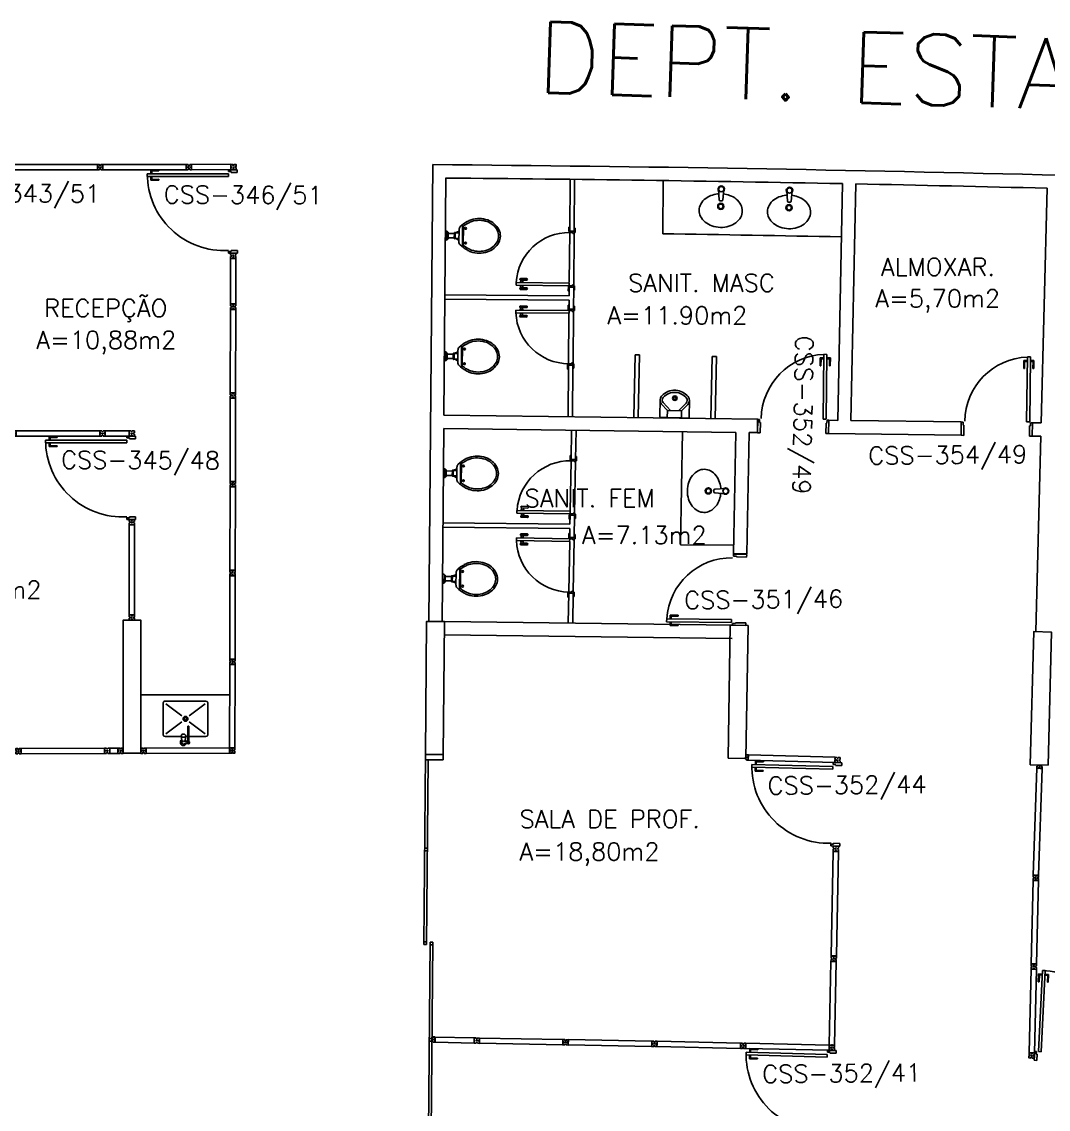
# Model space of a CAD drawing. Extents: x -152 to 150, y 325 to 437.
# Drawn here: x -0.78 to 10.79, y 396.86 to 409.12 of the extents above; entities that cross this region are included whole.
import ezdxf
from ezdxf.enums import TextEntityAlignment as Align

# ---------------------------------------------------------------- set-up
doc = ezdxf.new("R2010")
doc.units = 0
doc.header["$LTSCALE"] = 0.01
doc.header["$MEASUREMENT"] = 0
doc.layers.get('0').update_dxf_attribs({"linetype": 'CONTINUOUS'})
for name, color, linetype in [('ALV', 2, 'CONTINUOUS'), ('AREA', 2, 'CONTINUOUS'), ('DIV', 2, 'CONTINUOUS'), ('ESQ', 1, 'CONTINUOUS'), ('ESTR', 3, 'CONTINUOUS'), ('MACANETA', 2, 'CONTINUOUS'), ('MARCO', 2, 'CONTINUOUS'), ('MAÇANETA', 2, 'CONTINUOUS'), ('PEÇAS', 1, 'CONTINUOUS'), ('PORTA', 2, 'CONTINUOUS'), ('SOLEIRA', 1, 'CONTINUOUS'), ('TEXTO', 2, 'CONTINUOUS'), ('TEXTO-ENDEREÇO', 2, 'CONTINUOUS'), ('USO', 2, 'CONTINUOUS')]:
    doc.layers.add(name, color=color, linetype=linetype)
doc.styles.add('LEGENDA', font='romans.shx', dxfattribs={"height": 0.2})
doc.styles.add('UNB-100', font='simplex.shx', dxfattribs={"height": 3})
doc.styles.add('UNB-100-1', font='simplex.shx', dxfattribs={"height": 0.2})

# ---------------------------------------------------------------- blocks, each defined once
blk = doc.blocks.new('PILAR-SSC')
blk.add_lwpolyline([(0.003, -27.952), (0.203, -27.952), (0.203, -26.452), (0.003, -26.452)], close=True)
blk = doc.blocks.new('PDV2D-SSC')
for p, q in [((-0.148, 0.925), (-0.108, 0.925)), ((-0.148, 0.925), (-0.148, 0.835)), ((-0.138, 0.915), (-0.108, 0.915)), ((-0.138, 0.915), (-0.138, 0.835)), ((-0.106, 0.965), (-0.076, 0.965)), ((-0.106, 0.05), (-0.106, 0.965)), ((-0.076, 0.05), (-0.076, 0.965)), ((-0.034, 0.925), (-0.074, 0.925)), ((-0.044, 0.915), (-0.074, 0.915)), ((-0.044, 0.915), (-0.044, 0.835)), ((-0.034, 0.925), (-0.034, 0.835)), ((-0.138, 0.835), (-0.148, 0.835)), ((-0.044, 0.835), (-0.034, 0.835)), ((-0.95, 0.05), (-0.97, 0.05)), ((-0.97, 0.05), (-0.97, 0.035)), ((-0.97, 0.035), (-0.97, -0.035)), ((-0.95, 0.02), (-0.95, 0.05)), ((-0.95, 0.02), (-0.94, 0.02)), ((-0.94, -0.05), (-0.94, 0.02)), ((-0.076, 0.05), (-0.106, 0.05)), ((-0.051, 0.02), (-0.061, 0.02)), ((-0.061, -0.05), (-0.061, 0.02)), ((-0.051, 0.05), (-0.031, 0.05)), ((-0.051, 0.02), (-0.051, 0.05)), ((-0.031, 0.05), (-0.031, -0.05)), ((-0.97, -0.035), (-0.97, -0.05)), ((-0.97, -0.05), (-0.94, -0.05)), ((-0.031, -0.05), (-0.061, -0.05))]:
    blk.add_line(p, q)
at = {"color": 1}
blk.add_arc((-0.076, 0.1), 0.865, 90, 183.3214, dxfattribs=at)
blk = doc.blocks.new('ESQCE-SSC')
for p, q in [((0, 0), (0, -2.143)), ((0.2, 0), (0.2, -0.06)), ((0.2, -0.06), (0, -0.06)), ((0.03, -0.06), (0.03, -2.143)), ((0.03, -1.056), (0, -1.056)), ((0.03, -1.086), (0, -1.086)), ((0.03, -2.113), (0, -2.113)), ((0.03, -2.143), (0, -2.143)), ((0.07, -2.113), (0.07, -4.253)), ((0.07, -2.113), (0.1, -2.113)), ((0.07, -2.143), (0.1, -2.143)), ((0.1, -2.113), (0.1, -4.253)), ((0.1, -3.199), (0.07, -3.199)), ((0.1, -3.229), (0.07, -3.229)), ((0, -4.256), (0, -6.443)), ((0.1, -4.256), (0, -4.256)), ((0.07, -4.223), (0.1, -4.223)), ((0.07, -4.253), (0.1, -4.253)), ((0.1, -4.256), (0.1, -4.316)), ((0.1, -4.316), (0, -4.316)), ((0.03, -4.346), (0, -4.346)), ((0.03, -4.316), (0.03, -6.443)), ((0.03, -6.413), (0, -6.413)), ((0.03, -6.443), (0, -6.443)), ((0.1, -6.413), (0.07, -6.413)), ((0.07, -6.413), (0.07, -8.571)), ((0.1, -6.443), (0.07, -6.443)), ((0.1, -6.413), (0.1, -8.571)), ((0.1, -7.485), (0.07, -7.485)), ((0.1, -7.515), (0.07, -7.515)), ((0, -8.541), (0.03, -8.541)), ((0, -8.541), (0, -10.694)), ((0, -8.571), (0.03, -8.571)), ((0.03, -8.541), (0.03, -10.694)), ((0.1, -8.541), (0.07, -8.541)), ((0.07, -8.571), (0.1, -8.571)), ((0.03, -9.628), (0, -9.628)), ((0.03, -9.658), (0, -9.658)), ((0.03, -10.664), (0, -10.664)), ((0.102, -10.694), (0, -10.694)), ((0, -10.694), (0, -10.755)), ((0.03, -10.694), (0, -10.694)), ((0, -10.755), (0.102, -10.755)), ((0.1, -10.755), (0.07, -10.755)), ((0.07, -10.755), (0.07, -12.882)), ((0.1, -10.785), (0.07, -10.785)), ((0.1, -10.755), (0.1, -12.882)), ((0.102, -10.755), (0.102, -10.694)), ((0.1, -11.77), (0.07, -11.77)), ((0.03, -12.852), (0.03, -14.95)), ((0, -12.887), (0, -15.019)), ((0, -14.95), (0.2, -14.95)), ((0.2, -14.95), (0.2, -15.019))]:
    blk.add_line(p, q)
blk = doc.blocks.new('DIVMT-SSC')
for p, q in [((0, 0.005), (0, -0.005)), ((0, -0.005), (0, 0.005)), ((-0.03, -0.03), (-0.03, -0.97)), ((0.006, -0.03), (-0.006, -0.03)), ((-0.005, 0), (0.005, 0)), ((0.005, 0), (-0.005, 0)), ((0.006, -0.02), (0.006, -0.03)), ((0.03, -0.03), (0.03, -0.97)), ((0.03, -0.97), (-0.03, -0.97)), ((-0.006, -0.98), (-0.006, -0.97)), ((-0.006, -0.98), (0.006, -0.98)), ((0.005, -0.97), (-0.005, -0.97)), ((0.006, -0.98), (0.006, -0.97)), ((0.006, -1.001), (-0.006, -1.001)), ((0, -0.994), (0, -1.007)), ((0, -1.02), (0, -1.021))]:
    blk.add_line(p, q)
blk.add_lwpolyline([(0.006, -0.02), (-0.006, -0.02), (0.006, -0.02), (0.006, -0.03), (0.03, -0.03), (0.03, -0.008), (0.02, -0.008), (0.02, 0.008), (0.03, 0.008), (0.03, 0.03), (0.006, 0.03), (0.006, 0.02), (-0.006, 0.02), (-0.006, 0.03), (-0.03, 0.03), (-0.03, 0.008), (-0.02, 0.008), (-0.02, -0.008), (-0.03, -0.008), (-0.03, -0.03), (-0.006, -0.03), (-0.006, -0.02), (-0.006, -0.03)])
blk = doc.blocks.new('A$C73356FFD')
at = {"layer": 'DIV'}
for p, q in [((0.025, 0.03), (0.035, 0.03)), ((0.035, 0.03), (0.025, 0.03)), ((0.03, 0.025), (0.03, 0.035)), ((0.03, 0.035), (0.03, 0.025))]:
    blk.add_line(p, q, dxfattribs=at)
blk.add_lwpolyline([(0.009, 0.036), (0, 0.036), (0, 0.06), (0.022, 0.06), (0.022, 0.05), (0.038, 0.05), (0.038, 0.06), (0.06, 0.06), (0.06, 0.036), (0.05, 0.036), (0.05, 0.024), (0.06, 0.024), (0.06, 0), (0.038, 0), (0.038, 0.01), (0.022, 0.01), (0.022, 0), (0, 0), (0, 0.024), (0.009, 0.024)], close=True, dxfattribs=at)
blk = doc.blocks.new('A$C282A6B1B')
at = {"linetype": 'Continuous'}
blk.add_blockref('A$C73356FFD', (0, 0), dxfattribs=at)
blk = doc.blocks.new('MACANETA')
at = {"layer": 'MACANETA'}
for p, q in [((-0.077, 0.052), (-0.077, 0.12)), ((-0.059, 0.052), (-0.059, 0.12)), ((-0.059, 0.075), (-0.036, 0.075)), ((-0.059, 0.052), (-0.036, 0.052)), ((-0.036, 0.044), (-0.036, 0.084)), ((-0.036, 0.084), (-0.03, 0.084)), ((-0.036, 0.044), (-0.03, 0.044)), ((0.006, 0.084), (0, 0.084)), ((0.006, 0.044), (0, 0.044)), ((0.006, 0.044), (0.006, 0.084)), ((0.029, 0.075), (0.006, 0.075)), ((0.029, 0.052), (0.006, 0.052)), ((0.029, 0.052), (0.029, 0.12)), ((0.047, 0.052), (0.047, 0.12))]:
    blk.add_line(p, q, dxfattribs=at)
for centre, start, end in [((-0.068, 0.12), 90, 180), ((-0.068, 0.12), 0, 90), ((0.038, 0.12), 90, 180), ((0.038, 0.12), 0, 90), ((-0.068, 0.052), 180, 270), ((-0.068, 0.052), 270, 0), ((0.038, 0.052), 180, 270), ((0.038, 0.052), 270, 0)]:
    blk.add_arc(centre, 0.00874, start, end, dxfattribs=at)
blk = doc.blocks.new('DOOR60-SSC')
at = {"layer": 'PORTA'}
for p, q in [((0.015, -0.6), (0.015, 0)), ((0.015, 0), (0.045, 0)), ((0.045, -0.6), (0.045, 0)), ((0.045, -0.6), (0.015, -0.6))]:
    blk.add_line(p, q, dxfattribs=at)
at = {"layer": 'PORTA', "color": 1}
blk.add_arc((0.015, 0), 0.6, 272.866, 0, dxfattribs=at)
at = {"layer": 'PORTA'}
blk.add_blockref('MACANETA', (0.045, -0.6), dxfattribs=at)
blk = doc.blocks.new('VDC-P')
for p, q in [((-0.127, 0.192), (0.127, 0.192)), ((-0.109, 0.202), (0.109, 0.202)), ((-0.068, 0.152), (0.068, 0.152)), ((-0.05, 0.152), (-0.03, 0.11)), ((-0.03, 0.152), (-0.03, 0.11)), ((0.03, 0.152), (0.03, 0.11)), ((0.05, 0.152), (0.03, 0.11)), ((-0.05, 0.015), (-0.05, 0)), ((-0.05, 0), (0.05, 0)), ((0.045, 0.02), (-0.045, 0.02)), ((-0.04, 0.025), (-0.04, 0.02)), ((0.035, 0.03), (-0.035, 0.03)), ((0.03, 0.11), (-0.03, 0.11)), ((0.03, 0.1), (-0.03, 0.1)), ((-0.025, 0.1), (-0.025, 0.03)), ((0.025, 0.1), (0.025, 0.03)), ((0.04, 0.025), (0.04, 0.02)), ((0.05, 0.015), (0.05, 0))]:
    blk.add_line(p, q)
for points in [[(0.16, 0.244, 0.050424), (0.18, 0.288, 0.082137), (0.195, 0.381, 0.082137), (0.18, 0.474, 0.090148), (0.138, 0.549, 0.104406), (0.073, 0.601, 0.117345), (0, 0.619, 0.117345), (-0.073, 0.601, 0.104406), (-0.138, 0.549, 0.090148), (-0.18, 0.474, 0.082137), (-0.195, 0.381, 0.082137)], [(0.142, 0.254, 0.050424), (0.161, 0.295, 0.082137), (0.175, 0.381, 0.082137), (0.161, 0.468, 0.090148), (0.122, 0.536, 0.104406), (0.064, 0.583, 0.117345), (0, 0.599, 0.117345), (-0.064, 0.583, 0.104406), (-0.122, 0.536, 0.090148), (-0.161, 0.468, 0.082137), (-0.175, 0.381, 0.082137)], [(-0.195, 0.381, 0.082137), (-0.18, 0.288, 0.050424), (-0.16, 0.244, 0.104406)], [(-0.175, 0.381, 0.082137), (-0.161, 0.295, 0.050424), (-0.142, 0.254, 0.050424)]]:
    blk.add_lwpolyline(points, format="xyb")
for centre in [(-0.083, 0.226), (0.083, 0.226)]:
    blk.add_circle(centre, 0.0101)
for centre, radius, start, end in [((0.08, 0.36), 0.246, 205.6863, 219.7706), ((-0.08, 0.36), 0.246, 320.2294, 334.3137), ((0.08, 0.36), 0.266, 205.6863, 226.7558), ((-0.068, 0.202), 0.05, 226.7558, 270), ((0.068, 0.202), 0.05, 270, 313.2442), ((-0.08, 0.36), 0.266, 313.2442, 334.3137), ((-0.045, 0.015), 0.005, 90, 180), ((-0.035, 0.025), 0.005, 90, 180), ((-0.03, 0.105), 0.005, 90, 270), ((0.03, 0.105), 0.005, 270, 90), ((0.035, 0.025), 0.005, 0, 90), ((0.045, 0.015), 0.005, 360, 90)]:
    blk.add_arc(centre, radius, start, end)
blk = doc.blocks.new('DOOR-60-SSC')
at = {"layer": 'PORTA'}
for p, q in [((-0.045, -0.6), (-0.045, 0)), ((-0.015, 0), (-0.045, 0)), ((-0.015, -0.6), (-0.015, 0)), ((-0.045, -0.6), (-0.015, -0.6))]:
    blk.add_line(p, q, dxfattribs=at)
at = {"layer": 'PORTA', "color": 1}
blk.add_arc((-0.015, 0), 0.6, 180, 267.134, dxfattribs=at)
at = {"layer": 'PORTA'}
blk.add_blockref('MACANETA', (-0.015, -0.6), dxfattribs=at)
blk = doc.blocks.new('MTINI-SSC')
for p, q in [((-0.03, 0.008), (-0.03, 0.028)), ((-0.03, 0.028), (-0.008, 0.028)), ((-0.03, 0.008), (-0.02, 0.008)), ((-0.02, 0), (-0.02, 0.008)), ((-0.001, 0), (-0.02, 0)), ((-0.008, 0.019), (-0.008, 0.028)), ((0.008, 0.019), (-0.008, 0.019)), ((0.005, 0), (-0.005, 0)), ((0.02, 0), (-0.001, 0)), ((0, -0.005), (0, 0.005)), ((0.008, 0.019), (0.008, 0.028)), ((0.03, 0.028), (0.008, 0.028)), ((0.03, 0.008), (0.02, 0.008)), ((0.02, 0), (0.02, 0.008)), ((0.03, 0.008), (0.03, 0.028))]:
    blk.add_line(p, q)
blk = doc.blocks.new('MDIVMT-SSC')
for p, q in [((-0.03, 0.03), (-0.03, 0.006)), ((-0.008, 0.03), (-0.03, 0.03)), ((-0.0185, 0.006), (-0.03, 0.006)), ((-0.0185, -0.006), (-0.0185, 0.006)), ((-0.008, 0.03), (-0.008, 0.02)), ((-0.008, 0.02), (0.008, 0.02)), ((-0.0051, 0), (0.0051, 0)), ((-0.0051, 0), (0.0051, 0)), ((0, -0.0051), (0, 0.0051)), ((0, -0.0051), (0, 0.0051)), ((0.008, 0.03), (0.008, 0.02)), ((0.008, 0.03), (0.03, 0.03)), ((0.0205, 0.006), (0.03, 0.006)), ((0.0205, -0.006), (0.0205, 0.006)), ((0.0205, 0.006), (0.03, 0.006)), ((0.0205, -0.006), (0.0205, 0.006)), ((0.03, 0.03), (0.03, -0.03)), ((0.03, 0.03), (0.47, 0.03)), ((0.03, 0.006), (0.03, 0.03)), ((0.03, 0.009), (0.03, 0.027)), ((0.03, 0.005), (0.03, -0.005)), ((0.47, 0.03), (0.47, -0.03)), ((0.4795, 0.006), (0.47, 0.006)), ((0.47, 0.005), (0.47, -0.005)), ((0.4795, -0.006), (0.4795, 0.006)), ((0.4949, 0), (0.5051, 0)), ((0.5051, 0), (0.4949, 0)), ((0.5, -0.0051), (0.5, 0.0051)), ((-0.0185, -0.006), (-0.03, -0.006)), ((-0.03, -0.03), (-0.03, -0.006)), ((-0.008, -0.03), (-0.03, -0.03)), ((-0.008, -0.03), (-0.008, -0.02)), ((-0.008, -0.02), (0.008, -0.02)), ((0.008, -0.03), (0.008, -0.02)), ((0.008, -0.03), (0.03, -0.03)), ((0.0205, -0.006), (0.03, -0.006)), ((0.0205, -0.006), (0.03, -0.006)), ((0.03, -0.006), (0.03, -0.03)), ((0.03, -0.03), (0.03, -0.009)), ((0.03, -0.009), (0.03, -0.027)), ((0.03, -0.03), (0.47, -0.03)), ((0.4795, -0.006), (0.47, -0.006))]:
    blk.add_line(p, q)
blk = doc.blocks.new('CUBA-E-P')
for p, q in [((-0.021, 0.174), (-0.031, 0.051)), ((0.01, 0.183), (-0.011, 0.183)), ((0.02, 0.174), (0.029, 0.051))]:
    blk.add_line(p, q)
blk.add_lwpolyline([(0.022, 0.104, 0.059992), (0.096, 0.119, 0.087531), (0.172, 0.159, 0.105501), (0.226, 0.223, 0.123031), (0.243, 0.293, 0.123031), (0.226, 0.362, 0.105501), (0.172, 0.426, 0.087531), (0.096, 0.467, 0.07802), (0, 0.482, 0.07802), (-0.096, 0.467, 0.087531), (-0.172, 0.426, 0.105501), (-0.226, 0.362, 0.123031), (-0.243, 0.293, 0.123031), (-0.226, 0.223, 0.105501), (-0.172, 0.159, 0.087531), (-0.096, 0.119, 0.059024), (-0.024, 0.105, 0.07802)], format="xyb")
for centre, radius in [((0, 0.245), 0.0347), ((0, 0.245), 0.0265), ((-0.001, 0.051), 0.03)]:
    blk.add_circle(centre, radius)
for centre, radius, start, end in [((-0.011, 0.173), 0.01, 90, 175.6464), ((0.01, 0.173), 0.01, 4.3536, 90), ((-0.001, 0.051), 0.0361, 141.6086, 38.3914)]:
    blk.add_arc(centre, radius, start, end)
blk = doc.blocks.new('MTT-SSC')
for p, q in [((-0.006, 0.03), (-0.03, 0.03)), ((-0.03, 0.008), (-0.03, 0.03)), ((-0.03, 0.008), (-0.02, 0.008)), ((-0.02, -0.008), (-0.02, 0.008)), ((-0.006, 0.0205), (-0.006, 0.03)), ((0.006, 0.0205), (-0.006, 0.0205)), ((0.0051, 0), (-0.0051, 0)), ((-0.0051, 0), (0.0051, 0)), ((0, -0.0051), (0, 0.0051)), ((0, 0.0051), (0, -0.0051)), ((0.006, 0.0205), (0.006, 0.03)), ((0.006, 0.03), (0.03, 0.03)), ((0.02, -0.008), (0.02, 0.008)), ((0.03, 0.008), (0.02, 0.008)), ((0.03, 0.008), (0.03, 0.03)), ((-0.03, -0.008), (-0.02, -0.008)), ((-0.03, -0.008), (-0.03, -0.03)), ((-0.03, -0.03), (-0.006, -0.03)), ((-0.03, -0.03), (-0.009, -0.03)), ((-0.009, -0.03), (-0.027, -0.03)), ((-0.006, -0.0205), (-0.006, -0.03)), ((-0.006, -0.0205), (-0.006, -0.03)), ((0.006, -0.0205), (-0.006, -0.0205)), ((-0.006, -0.0205), (0.006, -0.0205)), ((0.006, -0.0205), (0.006, -0.03)), ((0.006, -0.0205), (0.006, -0.03)), ((0.03, -0.03), (0.006, -0.03)), ((0.03, -0.008), (0.02, -0.008)), ((0.03, -0.008), (0.03, -0.03))]:
    blk.add_line(p, q)
blk = doc.blocks.new('PD80-SSC')
at = {"color": 2}
for p, q in [((-0.777, 0.01), (-0.777, -0.03)), ((-0.777, 0.01), (-0.687, 0.01)), ((-0.687, 0), (-0.687, 0.01)), ((-0.075, 0), (0.075, 0)), ((-0.075, 0), (-0.075, -0.02)), ((0.075, -0.03), (0.075, 0)), ((-0.817, -0.065), (-0.817, -0.03)), ((-0.085, -0.03), (-0.817, -0.03)), ((-0.085, -0.065), (-0.817, -0.065)), ((-0.777, -0.105), (-0.777, -0.065)), ((-0.777, -0.105), (-0.687, -0.105)), ((-0.767, 0), (-0.767, -0.03)), ((-0.767, 0), (-0.687, 0)), ((-0.767, -0.095), (-0.767, -0.065)), ((-0.767, -0.095), (-0.687, -0.095)), ((-0.687, -0.095), (-0.687, -0.105)), ((-0.085, -0.03), (-0.085, -0.065)), ((-0.075, -0.02), (-0.04, -0.02)), ((-0.04, -0.03), (-0.04, -0.02)), ((-0.04, -0.03), (0.075, -0.03)), ((-0.075, -0.781), (-0.04, -0.781)), ((-0.075, -0.801), (-0.075, -0.781)), ((-0.075, -0.801), (0.075, -0.801)), ((-0.075, -0.802), (0.075, -0.802)), ((-0.04, -0.771), (0.075, -0.771)), ((-0.04, -0.771), (-0.04, -0.781)), ((0.075, -0.771), (0.075, -0.801))]:
    blk.add_line(p, q, dxfattribs=at)
at = {"color": 1}
blk.add_arc((-0.085, -0.03), 0.731, 182.6571, 270, dxfattribs=at)
blk = doc.blocks.new('PE80-SSC')
at = {"color": 2}
for p, q in [((0.075, 0), (-0.075, 0)), ((-0.075, -0.03), (-0.075, 0)), ((0.075, 0), (0.075, -0.02)), ((0.777, 0.01), (0.687, 0.01)), ((0.687, 0), (0.687, 0.01)), ((0.777, 0.01), (0.777, -0.03)), ((0.04, -0.03), (-0.075, -0.03)), ((0.075, -0.02), (0.04, -0.02)), ((0.04, -0.03), (0.04, -0.02)), ((0.085, -0.03), (0.817, -0.03)), ((0.085, -0.03), (0.085, -0.065)), ((0.085, -0.065), (0.817, -0.065)), ((0.767, 0), (0.687, 0)), ((0.767, -0.095), (0.687, -0.095)), ((0.687, -0.095), (0.687, -0.105)), ((0.777, -0.105), (0.687, -0.105)), ((0.767, 0), (0.767, -0.03)), ((0.767, -0.095), (0.767, -0.065)), ((0.777, -0.105), (0.777, -0.065)), ((0.817, -0.065), (0.817, -0.03)), ((0.04, -0.771), (-0.075, -0.771)), ((-0.075, -0.771), (-0.075, -0.801)), ((0.075, -0.801), (-0.075, -0.801)), ((0.075, -0.802), (-0.075, -0.802)), ((0.04, -0.771), (0.04, -0.781)), ((0.075, -0.781), (0.04, -0.781)), ((0.075, -0.801), (0.075, -0.781))]:
    blk.add_line(p, q, dxfattribs=at)
at = {"color": 1}
blk.add_arc((0.085, -0.03), 0.731, 270, 357.3429, dxfattribs=at)
blk = doc.blocks.new('INOXA1-P')
for p, q in [((0.22, 0.25), (0.14, 0.25)), ((0.5, 0.25), (0.22, 0.25)), ((0.12, 0.23), (0.12, 0.047)), ((0.15, 0.22), (0.287, 0.043)), ((0.353, 0.043), (0.49, 0.22)), ((0.52, 0.23), (0.52, -0.23)), ((0.043, 0.008), (0.043, -0.022)), ((0.062, 0.04), (0.071, 0.04)), ((0.131, 0.048), (0.076, 0.043)), ((0.131, -0.002), (0.076, 0.003)), ((0.22, -0.027), (0.054, -0.027)), ((0.22, -0.037), (0.054, -0.037)), ((0.063, -0.003), (0.063, -0.021)), ((0.12, -0.001), (0.12, -0.027)), ((0.12, -0.037), (0.12, -0.23)), ((0.15, -0.22), (0.287, -0.043)), ((0.231, -0.027), (0.22, -0.027)), ((0.231, -0.037), (0.22, -0.037)), ((0.353, -0.043), (0.49, -0.22)), ((0.22, -0.25), (0.14, -0.25)), ((0.5, -0.25), (0.22, -0.25))]:
    blk.add_line(p, q)
blk.add_lwpolyline([(0.076, 0.003), (0.072, 0.004), (0.069, 0.009), (0.067, 0.015), (0.066, 0.023), (0.067, 0.031), (0.069, 0.037), (0.072, 0.042), (0.076, 0.043)])
blk.add_lwpolyline([(0.131, 0.048), (0.137, 0.046), (0.143, 0.041), (0.147, 0.033), (0.148, 0.023), (0.147, 0.013), (0.143, 0.006), (0.137, 0), (0.131, -0.002), (0.125, 0), (0.119, 0.006), (0.115, 0.013), (0.114, 0.023), (0.115, 0.033), (0.119, 0.041), (0.125, 0.046)], close=True)
for radius in [0.0266, 0.0163]:
    blk.add_circle((0.32, 0), radius)
for centre, radius, start, end in [((0.14, 0.23), 0.02, 90, 180), ((0.5, 0.23), 0.02, 360, 90), ((0.054, 0.023), 0.0349, 36.1705, 252.2568), ((0.054, 0.023), 0.0189, 62.7367, 235.7375), ((0.073, -0.003), 0.01, 102.8285, 180), ((0.054, 0.023), 0.0349, 285.5373, 323.9987), ((0.054, -0.032), 0.0145, 20.161, 339.839), ((0.054, -0.032), 0.005, 90.0037, 269.9963), ((0.231, -0.032), 0.00738, 222.6559, 137.3441), ((0.231, -0.032), 0.005, 269.9935, 90.0065), ((0.14, -0.23), 0.02, 180, 270), ((0.5, -0.23), 0.02, 270, 360)]:
    blk.add_arc(centre, radius, start, end)
blk = doc.blocks.new('MICTR-P-SSC')
for p, q in [((0, 0.08), (0, 0.155)), ((0.01, 0.165), (0.205, 0.165)), ((0.168, 0.129), (0.08, 0.046)), ((0.151, 0.147), (0.083, 0.083)), ((0, 0.08), (0, -0.08)), ((0.081, 0.08), (0, 0.08)), ((0.08, -0.076), (0.08, 0.076)), ((0, -0.08), (0, -0.155)), ((0, -0.08), (0.081, -0.08)), ((0.168, -0.129), (0.08, -0.046)), ((0.151, -0.147), (0.083, -0.083)), ((0.01, -0.165), (0.205, -0.165))]:
    blk.add_line(p, q)
for radius in [0.025, 0.015]:
    blk.add_circle((0.22, 0), radius)
for centre, radius, start, end in [((0.01, 0.155), 0.01, 90, 180), ((0.197, 0.098), 0.0675, 49.5319, 133.3634), ((0.197, 0.098), 0.0425, 49.5319, 133.3634), ((0.114, 0), 0.171, 357.4005, 49.5319), ((0.114, 0), 0.196, 358.2793, 49.5319), ((0.09, 0.076), 0.01, 133.3634, 180), ((0.09, -0.076), 0.01, 180, 226.6366), ((0.114, 0), 0.171, 310.4681, 357.3509), ((0.114, 0), 0.196, 310.4681, 357.7012), ((0.01, -0.155), 0.01, 180, 270), ((0.197, -0.098), 0.0675, 226.6366, 310.4681), ((0.197, -0.098), 0.0425, 226.6366, 310.4681)]:
    blk.add_arc(centre, radius, start, end)
blk = doc.blocks.new('PDV2E-SSC')
at = {"layer": 'DIV'}
for p, q in [((0.034, 0.925), (0.034, 0.835)), ((0.034, 0.925), (0.074, 0.925)), ((0.044, 0.915), (0.044, 0.835)), ((0.044, 0.915), (0.074, 0.915)), ((0.076, 0.05), (0.076, 0.965)), ((0.106, 0.965), (0.076, 0.965)), ((0.106, 0.05), (0.106, 0.965)), ((0.148, 0.925), (0.108, 0.925)), ((0.138, 0.915), (0.108, 0.915)), ((0.138, 0.915), (0.138, 0.835)), ((0.148, 0.925), (0.148, 0.835)), ((0.044, 0.835), (0.034, 0.835)), ((0.138, 0.835), (0.148, 0.835)), ((0.031, 0.05), (0.031, -0.05)), ((0.051, 0.05), (0.031, 0.05)), ((0.051, 0.02), (0.051, 0.05)), ((0.051, 0.02), (0.061, 0.02)), ((0.061, -0.05), (0.061, 0.02)), ((0.076, 0.05), (0.106, 0.05)), ((0.95, 0.02), (0.94, 0.02)), ((0.94, -0.05), (0.94, 0.02)), ((0.95, 0.02), (0.95, 0.05)), ((0.95, 0.05), (0.97, 0.05)), ((0.97, 0.05), (0.97, 0.035)), ((0.97, 0.035), (0.97, -0.035)), ((0.031, -0.05), (0.061, -0.05)), ((0.97, -0.05), (0.94, -0.05)), ((0.97, -0.035), (0.97, -0.05))]:
    blk.add_line(p, q, dxfattribs=at)
at = {"layer": 'DIV', "color": 1}
blk.add_arc((0.076, 0.1), 0.865, 356.6786, 90, dxfattribs=at)

msp = doc.modelspace()

# ---------------------------------------------------------------- linework, layer by layer
at = {"layer": 'ALV'}
for p, q in [((3.81, 402.362), (3.854, 407.511)), ((3.979, 404.685), (4.002, 407.36)), ((8.417, 404.628), (8.47, 407.297)), ((8.567, 404.627), (8.62, 407.294)), ((10.712, 404.599), (10.779, 407.245)), ((3.979, 404.685), (7.516, 404.64)), ((7.516, 404.64), (7.514, 404.49)), ((8.317, 404.63), (8.315, 404.48)), ((8.317, 404.63), (8.417, 404.628)), ((8.567, 404.627), (9.81, 404.611)), ((3.96, 402.36), (3.978, 404.535)), ((3.978, 404.535), (7.268, 404.493)), ((7.244, 403.122), (7.268, 404.493)), ((7.395, 403.122), (7.418, 404.491)), ((7.418, 404.491), (7.514, 404.49)), ((9.81, 404.611), (9.807, 404.461)), ((10.612, 404.6), (10.608, 404.45)), ((10.612, 404.6), (10.712, 404.599)), ((8.315, 404.48), (9.807, 404.461)), ((10.608, 404.45), (10.708, 404.449)), ((10.651, 402.247), (10.708, 404.449)), ((7.395, 403.122), (7.244, 403.122)), ((3.985, 402.36), (7.231, 402.318)), ((3.983, 402.21), (7.229, 402.168))]:
    msp.add_line(p, q, dxfattribs=at)
for radius, start, end in [(407.019, 87.52674, 89.52276), (406.869, 88.87236, 89.50164), (406.869, 88.54716, 88.85124)]:
    msp.add_arc((0.463, 0.506), radius, start, end, dxfattribs=at)
at = {"layer": 'DIV'}
for p, q in [((1.098, 407.512), (1.076, 407.512)), ((1.076, 407.488), (1.076, 407.512)), ((1.085, 407.488), (1.076, 407.488)), ((1.085, 407.476), (1.076, 407.476)), ((1.076, 407.476), (1.076, 407.452)), ((1.098, 407.452), (1.076, 407.452)), ((1.085, 407.488), (1.085, 407.476)), ((1.098, 407.512), (1.098, 407.502)), ((1.114, 407.502), (1.098, 407.502)), ((1.114, 407.462), (1.098, 407.462)), ((1.098, 407.452), (1.098, 407.462)), ((1.111, 407.482), (1.101, 407.482)), ((1.101, 407.482), (1.111, 407.482)), ((1.106, 407.488), (1.106, 407.477)), ((1.106, 407.477), (1.106, 407.488)), ((1.114, 407.512), (1.114, 407.502)), ((1.114, 407.512), (1.136, 407.512)), ((1.114, 407.452), (1.114, 407.462)), ((1.114, 407.452), (1.136, 407.452)), ((1.126, 407.488), (1.126, 407.476)), ((1.126, 407.488), (1.136, 407.488)), ((1.126, 407.476), (1.126, 407.488)), ((1.126, 407.488), (1.136, 407.488)), ((1.126, 407.476), (1.136, 407.476)), ((1.126, 407.476), (1.136, 407.476)), ((1.136, 407.512), (1.577, 407.514)), ((1.136, 407.512), (1.136, 407.488)), ((1.136, 407.512), (1.136, 407.452)), ((1.136, 407.487), (1.136, 407.477)), ((1.136, 407.452), (1.136, 407.476)), ((1.136, 407.473), (1.136, 407.455)), ((1.136, 407.452), (1.136, 407.473)), ((1.136, 407.452), (1.577, 407.454)), ((1.577, 407.514), (1.577, 407.454)), ((1.577, 407.489), (1.577, 407.479)), ((1.578, 407.453), (1.638, 407.453)), ((5.397, 406.761), (5.402, 407.345)), ((5.447, 406.761), (5.452, 407.345)), ((5.397, 406.761), (5.447, 406.761)), ((1.574, 405.94), (1.575, 406.453)), ((1.575, 406.453), (1.635, 406.453)), ((1.6, 406.453), (1.61, 406.453)), ((1.634, 405.94), (1.635, 406.453)), ((5.391, 406.031), (5.392, 406.131)), ((5.392, 406.131), (5.442, 406.131)), ((5.44, 405.881), (5.442, 406.131)), ((5.391, 406.031), (3.991, 406.043)), ((5.391, 405.981), (3.991, 405.993)), ((5.39, 405.881), (5.391, 405.981)), ((1.574, 405.94), (1.598, 405.94)), ((1.574, 405.918), (1.574, 405.94)), ((1.574, 405.94), (1.634, 405.94)), ((1.574, 405.918), (1.584, 405.918)), ((1.574, 405.902), (1.584, 405.902)), ((1.574, 405.902), (1.574, 405.88)), ((1.598, 405.88), (1.574, 405.88)), ((1.584, 405.918), (1.584, 405.902)), ((1.598, 405.93), (1.598, 405.94)), ((1.598, 405.93), (1.598, 405.94)), ((1.598, 405.93), (1.61, 405.93)), ((1.61, 405.93), (1.598, 405.93)), ((1.598, 405.889), (1.61, 405.889)), ((1.598, 405.889), (1.598, 405.88)), ((1.599, 405.94), (1.609, 405.94)), ((1.599, 405.91), (1.609, 405.91)), ((1.609, 405.91), (1.599, 405.91)), ((1.604, 405.915), (1.604, 405.905)), ((1.604, 405.905), (1.604, 405.915)), ((1.61, 405.93), (1.61, 405.94)), ((1.634, 405.94), (1.61, 405.94)), ((1.61, 405.93), (1.61, 405.94)), ((1.61, 405.889), (1.61, 405.88)), ((1.61, 405.88), (1.634, 405.88)), ((1.613, 405.94), (1.631, 405.94)), ((1.634, 405.94), (1.613, 405.94)), ((1.634, 405.918), (1.624, 405.918)), ((1.624, 405.918), (1.624, 405.902)), ((1.634, 405.902), (1.624, 405.902)), ((1.634, 405.918), (1.634, 405.94)), ((1.634, 405.902), (1.634, 405.88)), ((5.39, 405.881), (5.44, 405.881)), ((6.118, 404.666), (6.134, 405.366)), ((6.134, 405.366), (6.184, 405.365)), ((6.168, 404.665), (6.184, 405.365)), ((6.986, 404.648), (7.001, 405.348)), ((7.051, 405.347), (7.001, 405.348)), ((5.379, 404.667), (5.384, 405.251)), ((5.384, 405.251), (5.434, 405.251)), ((5.429, 404.667), (5.434, 405.251)), ((7.036, 404.647), (7.051, 405.347)), ((0.123, 404.511), (0.101, 404.511)), ((0.101, 404.487), (0.101, 404.511)), ((0.123, 404.511), (0.123, 404.501)), ((0.139, 404.501), (0.123, 404.501)), ((0.139, 404.511), (0.139, 404.501)), ((0.139, 404.511), (0.161, 404.511)), ((0.161, 404.511), (0.161, 404.487)), ((0.161, 404.511), (0.161, 404.451)), ((0.161, 404.511), (0.432, 404.511)), ((0.432, 404.511), (0.431, 404.451)), ((0.431, 404.489), (0.431, 404.511)), ((0.455, 404.511), (0.431, 404.511)), ((0.455, 404.501), (0.455, 404.511)), ((0.455, 404.501), (0.467, 404.501)), ((0.467, 404.501), (0.467, 404.511)), ((0.467, 404.511), (0.491, 404.511)), ((0.491, 404.489), (0.491, 404.511)), ((5.412, 404.188), (5.418, 404.517)), ((5.462, 404.187), (5.468, 404.516)), ((0.111, 404.487), (0.101, 404.487)), ((0.111, 404.475), (0.101, 404.475)), ((0.101, 404.475), (0.101, 404.451)), ((0.123, 404.451), (0.101, 404.451)), ((0.111, 404.487), (0.111, 404.475)), ((0.139, 404.461), (0.123, 404.461)), ((0.123, 404.451), (0.123, 404.461)), ((0.136, 404.481), (0.126, 404.481)), ((0.126, 404.481), (0.136, 404.481)), ((0.131, 404.486), (0.131, 404.476)), ((0.131, 404.476), (0.131, 404.486)), ((0.139, 404.451), (0.139, 404.461)), ((0.139, 404.451), (0.161, 404.451)), ((0.152, 404.487), (0.152, 404.475)), ((0.152, 404.487), (0.161, 404.487)), ((0.152, 404.475), (0.152, 404.487)), ((0.152, 404.487), (0.161, 404.487)), ((0.152, 404.475), (0.161, 404.475)), ((0.152, 404.475), (0.161, 404.475)), ((0.161, 404.486), (0.161, 404.476)), ((0.161, 404.451), (0.161, 404.475)), ((0.161, 404.472), (0.161, 404.454)), ((0.161, 404.451), (0.161, 404.472)), ((0.161, 404.451), (0.431, 404.451)), ((0.431, 404.489), (0.441, 404.489)), ((0.441, 404.487), (0.431, 404.487)), ((0.431, 404.486), (0.431, 404.476)), ((0.441, 404.475), (0.431, 404.475)), ((0.431, 404.473), (0.441, 404.473)), ((0.431, 404.473), (0.431, 404.451)), ((0.431, 404.451), (0.455, 404.451)), ((0.431, 404.451), (0.491, 404.451)), ((0.441, 404.473), (0.441, 404.489)), ((0.441, 404.475), (0.441, 404.487)), ((0.455, 404.46), (0.467, 404.46)), ((0.455, 404.46), (0.455, 404.451)), ((0.467, 404.46), (0.455, 404.46)), ((0.455, 404.46), (0.455, 404.451)), ((0.456, 404.481), (0.467, 404.481)), ((0.467, 404.481), (0.456, 404.481)), ((0.456, 404.451), (0.466, 404.451)), ((0.461, 404.476), (0.461, 404.486)), ((0.461, 404.486), (0.461, 404.476)), ((0.467, 404.46), (0.467, 404.451)), ((0.467, 404.46), (0.467, 404.451)), ((0.491, 404.451), (0.467, 404.451)), ((0.47, 404.451), (0.488, 404.451)), ((0.491, 404.451), (0.47, 404.451)), ((0.481, 404.473), (0.481, 404.489)), ((0.491, 404.489), (0.481, 404.489)), ((0.491, 404.473), (0.481, 404.473)), ((0.491, 404.473), (0.491, 404.451)), ((5.412, 404.188), (5.462, 404.187)), ((0.432, 403.488), (0.432, 403.51)), ((0.456, 403.51), (0.432, 403.51)), ((0.456, 403.501), (0.456, 403.51)), ((0.468, 403.51), (0.492, 403.511)), ((0.468, 403.501), (0.468, 403.51)), ((0.492, 403.489), (0.492, 403.511)), ((5.4, 403.458), (5.402, 403.558)), ((5.402, 403.558), (5.452, 403.558)), ((5.447, 403.308), (5.452, 403.558)), ((0.432, 403.488), (0.442, 403.488)), ((0.432, 403.472), (0.442, 403.472)), ((0.432, 403.472), (0.432, 403.45)), ((0.432, 403.45), (0.492, 403.451)), ((0.432, 403.45), (0.456, 403.45)), ((0.432, 403.45), (0.433, 402.435)), ((0.442, 403.472), (0.442, 403.488)), ((0.456, 403.501), (0.468, 403.501)), ((0.456, 403.46), (0.468, 403.46)), ((0.456, 403.46), (0.456, 403.45)), ((0.468, 403.46), (0.456, 403.46)), ((0.456, 403.46), (0.456, 403.45)), ((0.457, 403.48), (0.467, 403.48)), ((0.467, 403.48), (0.457, 403.48)), ((0.457, 403.45), (0.467, 403.45)), ((0.462, 403.475), (0.462, 403.486)), ((0.462, 403.486), (0.462, 403.475)), ((0.468, 403.46), (0.468, 403.45)), ((0.468, 403.46), (0.468, 403.45)), ((0.492, 403.451), (0.468, 403.45)), ((0.471, 403.45), (0.489, 403.451)), ((0.492, 403.451), (0.471, 403.45)), ((0.482, 403.473), (0.482, 403.489)), ((0.492, 403.489), (0.482, 403.489)), ((0.492, 403.473), (0.482, 403.473)), ((0.492, 403.473), (0.492, 403.451)), ((0.492, 403.451), (0.493, 402.435)), ((5.4, 403.458), (3.969, 403.473)), ((5.399, 403.408), (3.969, 403.423)), ((5.397, 403.308), (5.399, 403.408)), ((5.397, 403.308), (5.447, 403.308)), ((5.381, 402.342), (5.387, 402.679)), ((5.387, 402.679), (5.437, 402.678)), ((5.431, 402.342), (5.437, 402.678)), ((0.433, 402.435), (0.493, 402.435)), ((0.457, 402.425), (0.457, 402.435)), ((0.469, 402.425), (0.457, 402.425)), ((0.458, 402.435), (0.468, 402.435)), ((0.463, 402.411), (0.463, 402.398)), ((0.469, 402.425), (0.469, 402.435)), ((0.457, 402.404), (0.47, 402.404)), ((0.463, 402.385), (0.463, 402.384)), ((0.193, 400.935), (0.215, 400.935)), ((0.215, 400.935), (0.215, 400.911)), ((0.215, 400.935), (0.215, 400.875)), ((0.215, 400.935), (0.303, 400.935)), ((0.303, 400.935), (0.303, 400.875)), ((0.177, 400.935), (0.155, 400.934)), ((0.155, 400.91), (0.155, 400.934)), ((0.165, 400.91), (0.155, 400.91)), ((0.165, 400.898), (0.155, 400.898)), ((0.155, 400.898), (0.155, 400.874)), ((0.177, 400.875), (0.155, 400.874)), ((0.165, 400.91), (0.165, 400.898)), ((0.177, 400.935), (0.177, 400.925)), ((0.193, 400.925), (0.177, 400.925)), ((0.193, 400.885), (0.177, 400.885)), ((0.177, 400.875), (0.177, 400.885)), ((0.19, 400.905), (0.18, 400.905)), ((0.18, 400.905), (0.19, 400.905)), ((0.185, 400.91), (0.185, 400.899)), ((0.185, 400.899), (0.185, 400.91)), ((0.193, 400.935), (0.193, 400.925)), ((0.193, 400.875), (0.193, 400.885)), ((0.193, 400.875), (0.215, 400.875)), ((0.206, 400.911), (0.206, 400.899)), ((0.206, 400.911), (0.215, 400.911)), ((0.206, 400.899), (0.206, 400.911)), ((0.206, 400.911), (0.215, 400.911)), ((0.206, 400.899), (0.215, 400.899)), ((0.206, 400.899), (0.215, 400.899)), ((0.215, 400.91), (0.215, 400.9)), ((0.215, 400.875), (0.215, 400.899)), ((0.215, 400.896), (0.215, 400.878)), ((0.215, 400.875), (0.215, 400.896)), ((0.215, 400.875), (0.306, 400.875)), ((7.376, 400.831), (7.386, 400.831)), ((7.38, 400.826), (7.381, 400.836)), ((7.38, 400.811), (7.381, 400.832)), ((7.381, 400.832), (7.381, 400.851)), ((7.381, 400.851), (7.389, 400.85)), ((7.389, 400.86), (7.409, 400.86)), ((7.389, 400.86), (7.389, 400.85)), ((7.399, 400.838), (7.409, 400.838)), ((7.399, 400.822), (7.399, 400.838)), ((7.399, 400.822), (7.408, 400.822)), ((7.401, 400.836), (7.411, 400.836)), ((7.401, 400.836), (7.401, 400.824)), ((7.401, 400.826), (7.401, 400.834)), ((7.401, 400.824), (7.41, 400.824)), ((7.403, 400.836), (7.408, 400.836)), ((7.403, 400.824), (7.407, 400.824)), ((7.408, 400.8), (7.408, 400.822)), ((7.409, 400.86), (7.409, 400.838)), ((7.41, 400.8), (7.411, 400.86)), ((7.41, 400.821), (7.41, 400.803)), ((8.387, 400.831), (7.411, 400.86)), ((7.411, 400.839), (7.411, 400.857)), ((8.385, 400.771), (8.387, 400.831)), ((8.386, 400.809), (8.387, 400.831)), ((8.411, 400.83), (8.387, 400.831)), ((8.411, 400.82), (8.411, 400.83)), ((8.423, 400.82), (8.411, 400.82)), ((8.423, 400.82), (8.423, 400.83)), ((8.423, 400.83), (8.447, 400.829)), ((8.446, 400.807), (8.447, 400.829)), ((7.38, 400.811), (7.388, 400.81)), ((7.388, 400.8), (7.388, 400.81)), ((7.388, 400.8), (7.408, 400.8)), ((8.385, 400.771), (7.41, 400.8)), ((8.386, 400.793), (8.385, 400.771)), ((8.385, 400.771), (8.409, 400.77)), ((8.386, 400.809), (8.396, 400.808)), ((8.396, 400.806), (8.386, 400.807)), ((8.396, 400.794), (8.386, 400.795)), ((8.386, 400.793), (8.396, 400.792)), ((8.396, 400.792), (8.396, 400.808)), ((8.396, 400.806), (8.396, 400.794)), ((8.409, 400.8), (8.424, 400.8)), ((8.41, 400.779), (8.409, 400.77)), ((8.41, 400.779), (8.409, 400.77)), ((8.422, 400.779), (8.41, 400.779)), ((8.41, 400.779), (8.422, 400.779)), ((8.416, 400.806), (8.416, 400.794)), ((8.422, 400.779), (8.421, 400.77)), ((8.422, 400.779), (8.421, 400.77)), ((8.445, 400.769), (8.421, 400.77)), ((8.436, 400.791), (8.436, 400.807)), ((8.446, 400.807), (8.436, 400.807)), ((8.446, 400.791), (8.436, 400.791)), ((8.446, 400.791), (8.445, 400.769)), ((10.621, 399.503), (10.661, 400.707)), ((10.662, 400.729), (10.661, 400.709)), ((10.661, 400.709), (10.683, 400.708)), ((10.661, 400.707), (10.721, 400.705)), ((10.662, 400.729), (10.672, 400.729)), ((10.682, 400.706), (10.664, 400.707)), ((10.672, 400.737), (10.672, 400.729)), ((10.672, 400.737), (10.693, 400.736)), ((10.681, 399.501), (10.721, 400.705)), ((10.684, 400.718), (10.683, 400.708)), ((10.684, 400.718), (10.7, 400.717)), ((10.685, 400.716), (10.685, 400.706)), ((10.697, 400.716), (10.685, 400.716)), ((10.685, 400.714), (10.685, 400.709)), ((10.687, 400.736), (10.697, 400.736)), ((10.687, 400.716), (10.695, 400.716)), ((10.692, 400.741), (10.692, 400.731)), ((10.693, 400.736), (10.712, 400.736)), ((10.697, 400.716), (10.697, 400.706)), ((10.697, 400.714), (10.697, 400.709)), ((10.7, 400.717), (10.699, 400.708)), ((10.721, 400.707), (10.699, 400.708)), ((10.7, 400.706), (10.718, 400.705)), ((10.712, 400.736), (10.712, 400.728)), ((10.722, 400.727), (10.712, 400.728)), ((10.722, 400.727), (10.721, 400.707)), ((8.342, 398.593), (8.366, 399.77)), ((8.366, 399.77), (8.426, 399.769)), ((8.387, 399.769), (8.369, 399.77)), ((8.402, 399.779), (8.39, 399.779)), ((8.39, 399.779), (8.39, 399.769)), ((8.39, 399.777), (8.39, 399.772)), ((8.392, 399.779), (8.4, 399.779)), ((8.401, 399.78), (8.401, 399.779)), ((8.402, 399.779), (8.402, 399.769)), ((8.402, 399.777), (8.402, 399.772)), ((8.402, 398.592), (8.426, 399.769)), ((8.405, 399.769), (8.423, 399.769)), ((10.657, 399.472), (10.645, 399.472)), ((10.651, 399.479), (10.651, 399.464)), ((8.377, 398.617), (8.376, 398.614)), ((8.342, 398.593), (8.402, 398.592)), ((8.363, 398.593), (8.345, 398.593)), ((8.366, 398.583), (8.366, 398.593)), ((8.378, 398.583), (8.366, 398.583)), ((8.378, 398.557), (8.366, 398.558)), ((8.372, 398.565), (8.371, 398.55)), ((8.372, 398.583), (8.372, 398.58)), ((8.378, 398.583), (8.378, 398.592)), ((8.381, 398.592), (8.399, 398.592)), ((8.402, 398.592), (8.381, 398.592)), ((10.633, 398.471), (10.621, 398.472)), ((10.627, 398.479), (10.627, 398.464))]:
    msp.add_line(p, q, dxfattribs=at)
msp.add_lwpolyline([(10.624, 397.476), (10.624, 397.464), (10.624, 397.476), (10.634, 397.476), (10.635, 397.5), (10.613, 397.501), (10.612, 397.491), (10.596, 397.491), (10.597, 397.501), (10.575, 397.502), (10.574, 397.478), (10.583, 397.478), (10.583, 397.466), (10.573, 397.466), (10.572, 397.442), (10.594, 397.441), (10.595, 397.451), (10.611, 397.451), (10.61, 397.441), (10.632, 397.44), (10.633, 397.464), (10.624, 397.464), (10.633, 397.464)], dxfattribs=at)
at = {"layer": 'MARCO'}
for p, q in [((5.388, 406.806), (5.387, 406.756)), ((5.387, 406.756), (5.397, 406.756)), ((5.398, 406.806), (5.388, 406.806)), ((5.397, 406.761), (5.397, 406.756)), ((5.397, 406.756), (5.397, 406.746)), ((5.397, 406.746), (5.432, 406.746)), ((5.432, 406.746), (5.432, 406.736)), ((5.432, 406.736), (5.447, 406.736)), ((5.447, 406.761), (5.447, 406.746)), ((5.447, 406.746), (5.457, 406.746)), ((5.447, 406.736), (5.447, 406.746)), ((5.458, 406.796), (5.448, 406.796)), ((5.457, 406.746), (5.458, 406.796)), ((5.381, 406.087), (5.382, 406.137)), ((5.391, 406.086), (5.381, 406.087)), ((5.382, 406.137), (5.392, 406.136)), ((5.392, 406.146), (5.427, 406.146)), ((5.392, 406.136), (5.392, 406.146)), ((5.392, 406.131), (5.392, 406.136)), ((5.427, 406.156), (5.442, 406.156)), ((5.427, 406.146), (5.427, 406.156)), ((5.442, 406.156), (5.442, 406.146)), ((5.442, 406.131), (5.442, 406.146)), ((5.442, 406.146), (5.452, 406.146)), ((5.452, 406.096), (5.442, 406.096)), ((5.452, 406.146), (5.452, 406.096)), ((5.38, 405.927), (5.38, 405.877)), ((5.39, 405.926), (5.38, 405.927)), ((5.38, 405.877), (5.39, 405.876)), ((5.39, 405.881), (5.39, 405.876)), ((5.39, 405.876), (5.39, 405.866)), ((5.39, 405.866), (5.425, 405.866)), ((5.425, 405.866), (5.425, 405.856)), ((5.425, 405.856), (5.44, 405.856)), ((5.45, 405.916), (5.44, 405.916)), ((5.44, 405.881), (5.44, 405.866)), ((5.44, 405.866), (5.45, 405.866)), ((5.44, 405.856), (5.44, 405.866)), ((5.45, 405.866), (5.45, 405.916)), ((5.374, 405.257), (5.384, 405.256)), ((5.374, 405.207), (5.374, 405.257)), ((5.384, 405.266), (5.419, 405.266)), ((5.384, 405.256), (5.384, 405.266)), ((5.384, 405.251), (5.384, 405.256)), ((5.419, 405.266), (5.42, 405.276)), ((5.42, 405.276), (5.435, 405.276)), ((5.435, 405.276), (5.434, 405.266)), ((5.434, 405.251), (5.434, 405.266)), ((5.434, 405.266), (5.444, 405.266)), ((5.444, 405.266), (5.444, 405.216)), ((5.384, 405.206), (5.374, 405.207)), ((5.444, 405.216), (5.434, 405.216)), ((5.403, 404.233), (5.402, 404.183)), ((5.402, 404.183), (5.412, 404.183)), ((5.413, 404.233), (5.403, 404.233)), ((5.412, 404.188), (5.412, 404.183)), ((5.412, 404.183), (5.412, 404.173)), ((5.412, 404.173), (5.447, 404.173)), ((5.447, 404.173), (5.447, 404.163)), ((5.447, 404.163), (5.462, 404.162)), ((5.462, 404.187), (5.462, 404.172)), ((5.462, 404.172), (5.472, 404.172)), ((5.462, 404.162), (5.462, 404.172)), ((5.473, 404.222), (5.463, 404.222)), ((5.472, 404.172), (5.473, 404.222)), ((5.391, 403.514), (5.392, 403.564)), ((5.401, 403.513), (5.391, 403.514)), ((5.392, 403.564), (5.402, 403.563)), ((5.402, 403.573), (5.437, 403.573)), ((5.402, 403.563), (5.402, 403.573)), ((5.402, 403.558), (5.402, 403.563)), ((5.437, 403.583), (5.452, 403.583)), ((5.437, 403.573), (5.437, 403.583)), ((5.461, 403.522), (5.451, 403.523)), ((5.452, 403.583), (5.452, 403.573)), ((5.452, 403.558), (5.452, 403.573)), ((5.452, 403.573), (5.462, 403.572)), ((5.462, 403.572), (5.461, 403.522)), ((5.388, 403.354), (5.387, 403.304)), ((5.387, 403.304), (5.397, 403.303)), ((5.398, 403.353), (5.388, 403.354)), ((5.397, 403.308), (5.397, 403.303)), ((5.397, 403.303), (5.397, 403.293)), ((5.397, 403.293), (5.432, 403.293)), ((5.432, 403.293), (5.432, 403.283)), ((5.432, 403.283), (5.447, 403.283)), ((5.447, 403.308), (5.447, 403.293)), ((5.447, 403.293), (5.457, 403.292)), ((5.447, 403.283), (5.447, 403.293)), ((5.458, 403.342), (5.448, 403.343)), ((5.457, 403.292), (5.458, 403.342)), ((5.376, 402.634), (5.377, 402.684)), ((5.377, 402.684), (5.387, 402.684)), ((5.387, 402.694), (5.422, 402.693)), ((5.387, 402.684), (5.387, 402.694)), ((5.387, 402.679), (5.387, 402.684)), ((5.422, 402.703), (5.437, 402.703)), ((5.422, 402.693), (5.422, 402.703)), ((5.437, 402.703), (5.437, 402.693)), ((5.437, 402.678), (5.437, 402.693)), ((5.437, 402.693), (5.447, 402.693)), ((5.447, 402.693), (5.446, 402.643)), ((5.386, 402.634), (5.376, 402.634)), ((5.446, 402.643), (5.436, 402.643))]:
    msp.add_line(p, q, dxfattribs=at)
at = {"layer": 'PEÇAS'}
for p, q in [((6.447, 406.731), (6.452, 407.331)), ((6.646, 403.227), (6.668, 404.503)), ((7.246, 403.222), (6.646, 403.227)), ((0.563, 401.535), (1.565, 401.535))]:
    msp.add_line(p, q, dxfattribs=at)
msp.add_arc((0.463, 0.506), 406.269, 88.87238, 89.1561, dxfattribs=at)
at = {"layer": 'SOLEIRA'}
for p, q in [((5.392, 406.181), (5.397, 406.756)), ((5.442, 406.156), (5.447, 406.736)), ((5.44, 405.856), (5.435, 405.276)), ((5.389, 405.831), (5.384, 405.256)), ((5.402, 403.603), (5.412, 404.173)), ((5.452, 403.583), (5.462, 404.162)), ((5.447, 403.283), (5.437, 402.703)), ((5.397, 403.263), (5.387, 402.694))]:
    msp.add_line(p, q, dxfattribs=at)

# ---------------------------------------------------------------- block references
at = {"layer": 'DIV'}
for name, p, rotation in [('DIVMT-SSC', (-0.896, 407.482), 90.0385252814279), ('DIVMT-SSC', (0.105, 407.483), 89.95693188901878), ('PDV2D-SSC', (1.601, 407.483), 90.01562981807677), ('A$C282A6B1B', (1.577, 407.453), 359.9569318889976), ('A$C282A6B1B', (1.575, 406.513), 269.8148472013037), ('DIVMT-SSC', (1.602, 404.909), 179.8795019902253), ('DIVMT-SSC', (1.6, 403.909), 179.8795019902253), ('DIVMT-SSC', (-0.87, 404.481), 90.0385252814279), ('PDV2D-SSC', (0.455, 404.481), 90.01562981807677), ('DIVMT-SSC', (1.598, 402.908), 179.8795019902253), ('DIVMT-SSC', (1.595, 401.907), 179.8795019902253), ('A$C282A6B1B', (0.433, 402.435), 269.9569318890188), ('DIVMT-SSC', (1.593, 400.907), 179.8795019902253), ('A$C282A6B1B', (0.363, 400.875), 90.48780487804855), ('DIVMT-SSC', (0.593, 400.905), 90.0385252814279), ('DIVMT-SSC', (-0.815, 400.9), 90.24480270520978), ('PDV2D-SSC', (8.416, 400.8), 88.52367286729267), ('MTT-SSC', (8.397, 399.8), 87.95307197123475), ('DIVMT-SSC', (10.651, 399.472), 358.6515279178345), ('DIVMT-SSC', (8.372, 398.558), 358.8617999999991), ('DIVMT-SSC', (10.627, 398.471), 358.6515279178345), ('PDV2E-SSC', (10.604, 397.467), 357.3337998288855), ('MDIVMT-SSC', (4.35, 397.637), 178.6722208023032), ('MTINI-SSC', (3.85, 397.649), 269.2326890296378), ('DIVMT-SSC', (5.35, 397.618), 268.8997405451772), ('DIVMT-SSC', (6.351, 397.6), 268.8826446666396), ('DIVMT-SSC', (7.351, 397.578), 268.74787176116), ('DIVMT-SSC', (8.352, 397.557), 268.6352099600466), ('PDV2D-SSC', (8.352, 397.557), 88.52367286729267)]:
    msp.add_blockref(name, p, dxfattribs=dict(at, rotation=rotation))
at = {"layer": 'DIV', "xscale": -0.00270145740961425, "yscale": 7.477697755575718e-05, "zscale": 0.002701457409616026}
msp.add_blockref('DIVMT-SSC', (5.35, 397.619), dxfattribs=at)
at = {"layer": 'ESQ'}
for name, p, rotation in [('PD80-SSC', (8.316, 404.555), 269.3303595740065), ('PD80-SSC', (10.61, 404.525), 269.3130214824947), ('PE80-SSC', (7.306, 402.317), 179.2375208839532), ('ESQCE-SSC', (3.772, 400.862), 359.509614308869)]:
    msp.add_blockref(name, p, dxfattribs=dict(at, rotation=rotation))
at = {"layer": 'ESTR'}
msp.add_blockref('PILAR-SSC', (0.361, 428.828), dxfattribs=at)
for p, rotation in [((4.007, 428.813), 359.5121951219506), ((7.654, 428.767), 359.0243902439026), ((11.299, 428.69), 358.536585365854)]:
    msp.add_blockref('PILAR-SSC', p, dxfattribs=dict(at, rotation=rotation))
at = {"layer": 'MAÇANETA'}
for name, p, rotation in [('DOOR-60-SSC', (5.392, 406.131), 269.5122000025579), ('DOOR60-SSC', (5.39, 405.881), 269.5122000077023), ('DOOR-60-SSC', (5.402, 403.558), 269.0244000025458), ('DOOR60-SSC', (5.397, 403.308), 269.0244000076908)]:
    msp.add_blockref(name, p, dxfattribs=dict(at, rotation=rotation))
at = {"layer": 'PEÇAS'}
for name, p, rotation in [('CUBA-E-P', (7.105, 407.285), 178.8723615897012), ('CUBA-E-P', (7.874, 407.27), 178.8723615897012), ('VDC-P', (3.997, 406.711), 269.5122000000003), ('VDC-P', (3.985, 405.351), 269.5122000000003), ('MICTR-P-SSC', (6.577, 404.658), 88.73170731707549), ('VDC-P', (3.974, 404.033), 269.5122000000003), ('CUBA-E-P', (7.205, 403.831), 89.51220000000114), ('VDC-P', (3.964, 402.844), 269.5122000000003), ('INOXA1-P', (1.067, 400.944), 90)]:
    msp.add_blockref(name, p, dxfattribs=dict(at, rotation=rotation))

# ---------------------------------------------------------------- texts
at = {"layer": 'AREA', "style": 'UNB-100'}
for s, p in [('A=5,70m2', (8.842, 405.903)), ('A=11.90m2', (5.822, 405.711)), ('A=10,88m2', (-0.614, 405.435)), ('A=7.13m2', (5.535, 403.235)), ('A=11,45m2', (-2.133, 402.619)), ('A=18,80m2', (4.832, 399.668))]:
    msp.add_text(s, height=0.2, dxfattribs=at).set_placement(p)
at = {"layer": 'TEXTO', "style": 'UNB-100'}
for s, p in [('ALMOXAR.', (8.905, 406.257)), ('SANIT. MASC', (6.055, 406.077)), ('RECEPÇÃO', (-0.526, 405.794)), ('SANIT. FEM', (4.89, 403.651)), ('SALA DE PROF.', (4.832, 400.035))]:
    msp.add_text(s, height=0.2, dxfattribs=at).set_placement(p)
at = {"layer": 'TEXTO-ENDEREÇO', "style": 'UNB-100-1'}
for s, rotation, p in [('CSS-343/51', 359.768, (-0.79, 407.087)), ('CSS-346/51', 359.768, (1.717, 407.07)), ('CSS-352/49', 268.88, (7.926, 404.69)), ('CSS-354/49', 0.547, (9.659, 404.139)), ('CSS-345/48', 359.768, (0.56, 404.08)), ('CSS-351/46', 0.547, (7.584, 402.51)), ('CSS-352/44', 0.547, (8.524, 400.419)), ('CSS-352/41', 0.547, (8.463, 397.169))]:
    msp.add_text(s, height=0.2, rotation=rotation, dxfattribs=at).set_placement(p, align=Align.CENTER)
at = {"layer": 'USO', "style": 'LEGENDA'}
msp.add_text('DEPT. ESTATISTICA -MOD. 14', height=0.8, rotation=358.1189, dxfattribs=at).set_placement((5.018, 408.326))

doc.saveas('drawing.dxf')
